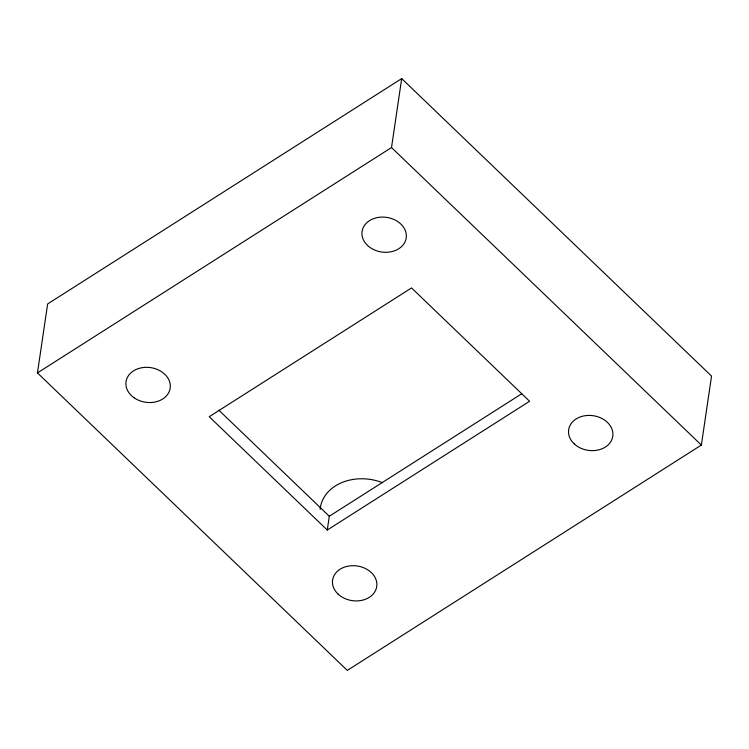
<?xml version="1.0" encoding="UTF-8"?>
<svg xmlns="http://www.w3.org/2000/svg" width="749" height="749" viewBox="0 0 749 749"><rect width="100%" height="100%" fill="white"/><g stroke="black" fill="none" stroke-linecap="round" stroke-linejoin="round"><path stroke-width="1.12" d="M37.45 372.908L47.636 303.944L401.698 78.589L711.55 376.092L701.364 445.056L347.302 670.411L37.45 372.908L391.512 147.553L401.698 78.589M327.266 530.039L529.59 401.267L411.547 287.934L209.224 416.706L327.266 530.039L329.298 516.248L521.753 393.749M391.512 147.553L701.364 445.056M218.848 410.199L329.298 516.248M320.141 509.442A44.996 35.306 8.4 0 1 382.57 482.731M337.949 593.948A22.301 17.499 8.4 0 0 375.689 590.146A22.301 17.499 8.4 0 0 350.354 565.823A22.301 17.499 8.4 0 0 337.949 593.948M574.38 444.026A22.301 17.499 8.4 0 0 611.914 439.457A22.301 17.499 8.4 0 0 585.849 415.611A22.301 17.499 8.4 0 0 574.38 444.026M133.996 397.719A22.301 17.499 8.4 0 0 170.014 389.04A22.301 17.499 8.4 0 0 140.297 368.049A22.301 17.499 8.4 0 0 133.996 397.719M367.581 245.475A22.301 17.499 8.4 0 0 405.237 241.384A22.301 17.499 8.4 0 0 379.621 217.238A22.301 17.499 8.4 0 0 367.581 245.475"/></g></svg>
